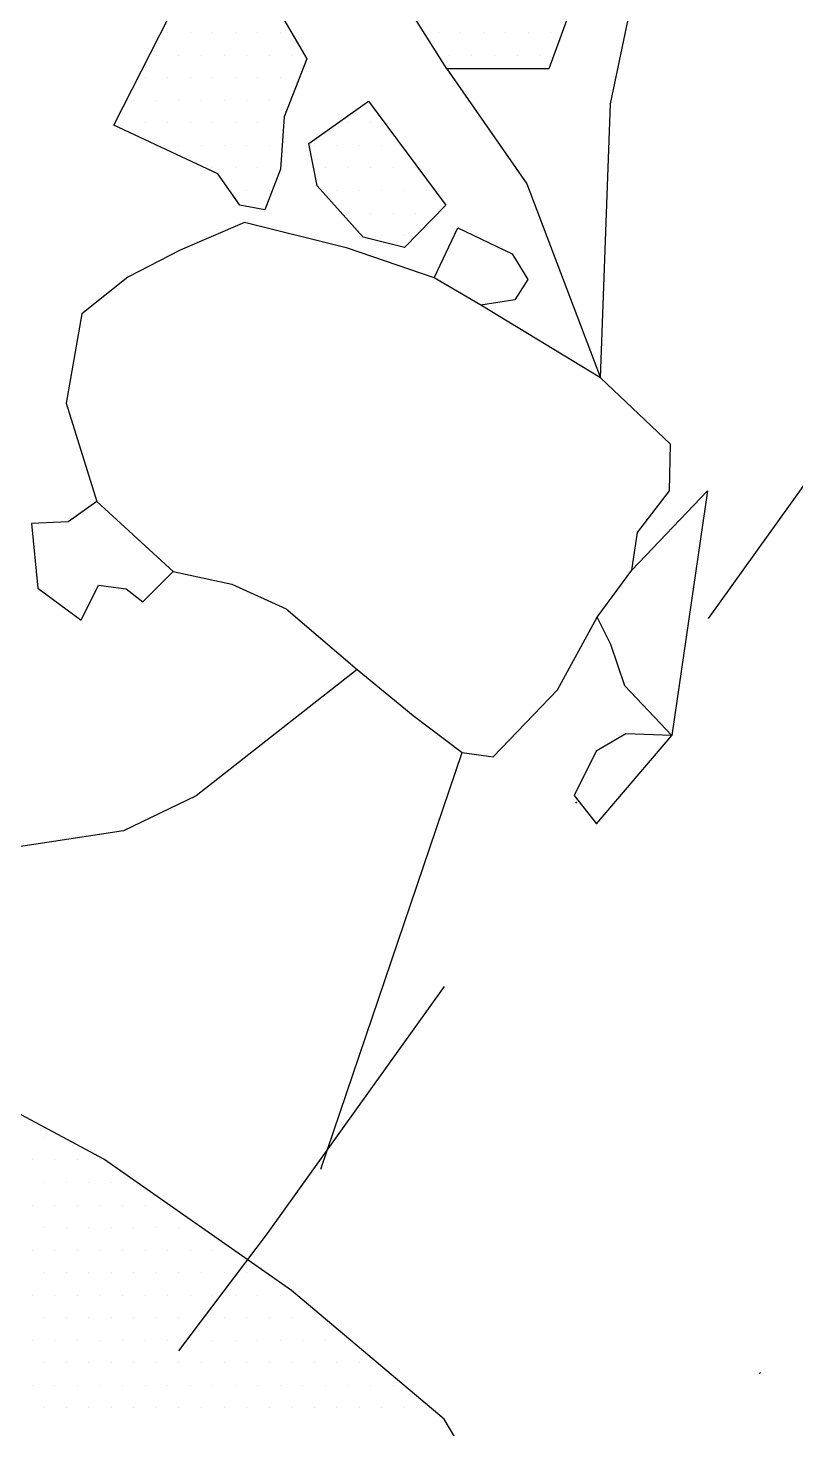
# Model space of a CAD drawing. Header units: metres. Extents: x -1264 to -948, y -1229 to -834.
# Drawn here: x -1105.9 to -1063.3, y -1068.7 to -991 of the extents above; entities that cross this region are included whole.
import ezdxf

# ---------------------------------------------------------------- set-up
doc = ezdxf.new("R2010")
doc.units = ezdxf.units.M
doc.header["$LTSCALE"] = 25
doc.header["$MEASUREMENT"] = 0
doc.linetypes.add('STRICHPUNKTX2', pattern=[2, 1, -0.5, 0, -0.5])
doc.layers.get('0').update_dxf_attribs({"linetype": 'CONTINUOUS'})
for name, color, linetype in [('BEFUND', 1, 'CONTINUOUS'), ('GRABUNGSGRENZE', 3, 'STRICHPUNKTX2'), ('STEINE', 4, 'CONTINUOUS'), ('STEINESCHRAFF', 4, 'CONTINUOUS')]:
    doc.layers.add(name, color=color, linetype=linetype)

# ---------------------------------------------------------------- blocks, each defined once
blk = doc.blocks.new('*X3')
at = {"color": 0}
for p, q in [((-1105, -1052.5), (-1105, -1052.5)), ((-1105.625, -1053.75), (-1105.625, -1053.75)), ((-1104.375, -1053.75), (-1104.375, -1053.75)), ((-1103.125, -1053.75), (-1103.125, -1053.75)), ((-1101.875, -1053.75), (-1101.875, -1053.75)), ((-1105, -1055), (-1105, -1055)), ((-1103.75, -1055), (-1103.75, -1055)), ((-1102.5, -1055), (-1102.5, -1055)), ((-1101.25, -1055), (-1101.25, -1055)), ((-1100, -1055), (-1100, -1055)), ((-1105.625, -1056.25), (-1105.625, -1056.25)), ((-1104.375, -1056.25), (-1104.375, -1056.25)), ((-1103.125, -1056.25), (-1103.125, -1056.25)), ((-1101.875, -1056.25), (-1101.875, -1056.25)), ((-1100.625, -1056.25), (-1100.625, -1056.25)), ((-1099.375, -1056.25), (-1099.375, -1056.25)), ((-1098.125, -1056.25), (-1098.125, -1056.25)), ((-1105, -1057.5), (-1105, -1057.5)), ((-1103.75, -1057.5), (-1103.75, -1057.5)), ((-1102.5, -1057.5), (-1102.5, -1057.5)), ((-1101.25, -1057.5), (-1101.25, -1057.5)), ((-1100, -1057.5), (-1100, -1057.5)), ((-1098.75, -1057.5), (-1098.75, -1057.5)), ((-1097.5, -1057.5), (-1097.5, -1057.5)), ((-1105.625, -1058.75), (-1105.625, -1058.75)), ((-1104.375, -1058.75), (-1104.375, -1058.75)), ((-1103.125, -1058.75), (-1103.125, -1058.75)), ((-1101.875, -1058.75), (-1101.875, -1058.75)), ((-1100.625, -1058.75), (-1100.625, -1058.75)), ((-1099.375, -1058.75), (-1099.375, -1058.75)), ((-1098.125, -1058.75), (-1098.125, -1058.75)), ((-1096.875, -1058.75), (-1096.875, -1058.75)), ((-1095.625, -1058.75), (-1095.625, -1058.75)), ((-1105, -1060), (-1105, -1060)), ((-1103.75, -1060), (-1103.75, -1060)), ((-1102.5, -1060), (-1102.5, -1060)), ((-1101.25, -1060), (-1101.25, -1060)), ((-1100, -1060), (-1100, -1060)), ((-1098.75, -1060), (-1098.75, -1060)), ((-1097.5, -1060), (-1097.5, -1060)), ((-1096.25, -1060), (-1096.25, -1060)), ((-1095, -1060), (-1095, -1060)), ((-1093.75, -1060), (-1093.75, -1060)), ((-1105.625, -1061.25), (-1105.625, -1061.25)), ((-1104.375, -1061.25), (-1104.375, -1061.25)), ((-1103.125, -1061.25), (-1103.125, -1061.25)), ((-1101.875, -1061.25), (-1101.875, -1061.25)), ((-1100.625, -1061.25), (-1100.625, -1061.25)), ((-1099.375, -1061.25), (-1099.375, -1061.25)), ((-1098.125, -1061.25), (-1098.125, -1061.25)), ((-1096.875, -1061.25), (-1096.875, -1061.25)), ((-1095.625, -1061.25), (-1095.625, -1061.25)), ((-1094.375, -1061.25), (-1094.375, -1061.25)), ((-1093.125, -1061.25), (-1093.125, -1061.25)), ((-1091.875, -1061.25), (-1091.875, -1061.25)), ((-1105, -1062.5), (-1105, -1062.5)), ((-1103.75, -1062.5), (-1103.75, -1062.5)), ((-1102.5, -1062.5), (-1102.5, -1062.5)), ((-1101.25, -1062.5), (-1101.25, -1062.5)), ((-1100, -1062.5), (-1100, -1062.5)), ((-1098.75, -1062.5), (-1098.75, -1062.5)), ((-1097.5, -1062.5), (-1097.5, -1062.5)), ((-1096.25, -1062.5), (-1096.25, -1062.5)), ((-1095, -1062.5), (-1095, -1062.5)), ((-1093.75, -1062.5), (-1093.75, -1062.5)), ((-1092.5, -1062.5), (-1092.5, -1062.5)), ((-1091.25, -1062.5), (-1091.25, -1062.5)), ((-1090, -1062.5), (-1090, -1062.5)), ((-1105.625, -1063.75), (-1105.625, -1063.75)), ((-1104.375, -1063.75), (-1104.375, -1063.75)), ((-1103.125, -1063.75), (-1103.125, -1063.75)), ((-1101.875, -1063.75), (-1101.875, -1063.75)), ((-1100.625, -1063.75), (-1100.625, -1063.75)), ((-1099.375, -1063.75), (-1099.375, -1063.75)), ((-1098.125, -1063.75), (-1098.125, -1063.75)), ((-1096.875, -1063.75), (-1096.875, -1063.75)), ((-1095.625, -1063.75), (-1095.625, -1063.75)), ((-1094.375, -1063.75), (-1094.375, -1063.75)), ((-1093.125, -1063.75), (-1093.125, -1063.75)), ((-1091.875, -1063.75), (-1091.875, -1063.75)), ((-1090.625, -1063.75), (-1090.625, -1063.75)), ((-1089.375, -1063.75), (-1089.375, -1063.75)), ((-1088.125, -1063.75), (-1088.125, -1063.75)), ((-1105, -1065), (-1105, -1065)), ((-1103.75, -1065), (-1103.75, -1065)), ((-1102.5, -1065), (-1102.5, -1065)), ((-1101.25, -1065), (-1101.25, -1065)), ((-1100, -1065), (-1100, -1065)), ((-1098.75, -1065), (-1098.75, -1065)), ((-1097.5, -1065), (-1097.5, -1065)), ((-1096.25, -1065), (-1096.25, -1065)), ((-1095, -1065), (-1095, -1065)), ((-1093.75, -1065), (-1093.75, -1065)), ((-1092.5, -1065), (-1092.5, -1065)), ((-1091.25, -1065), (-1091.25, -1065)), ((-1090, -1065), (-1090, -1065)), ((-1088.75, -1065), (-1088.75, -1065)), ((-1087.5, -1065), (-1087.5, -1065)), ((-1105.625, -1066.25), (-1105.625, -1066.25)), ((-1104.375, -1066.25), (-1104.375, -1066.25)), ((-1103.125, -1066.25), (-1103.125, -1066.25)), ((-1101.875, -1066.25), (-1101.875, -1066.25)), ((-1100.625, -1066.25), (-1100.625, -1066.25)), ((-1099.375, -1066.25), (-1099.375, -1066.25)), ((-1098.125, -1066.25), (-1098.125, -1066.25)), ((-1096.875, -1066.25), (-1096.875, -1066.25)), ((-1095.625, -1066.25), (-1095.625, -1066.25)), ((-1094.375, -1066.25), (-1094.375, -1066.25)), ((-1093.125, -1066.25), (-1093.125, -1066.25)), ((-1091.875, -1066.25), (-1091.875, -1066.25)), ((-1090.625, -1066.25), (-1090.625, -1066.25)), ((-1089.375, -1066.25), (-1089.375, -1066.25)), ((-1088.125, -1066.25), (-1088.125, -1066.25)), ((-1086.875, -1066.25), (-1086.875, -1066.25)), ((-1085.625, -1066.25), (-1085.625, -1066.25)), ((-1105, -1067.5), (-1105, -1067.5)), ((-1103.75, -1067.5), (-1103.75, -1067.5)), ((-1102.5, -1067.5), (-1102.5, -1067.5)), ((-1101.25, -1067.5), (-1101.25, -1067.5)), ((-1100, -1067.5), (-1100, -1067.5)), ((-1098.75, -1067.5), (-1098.75, -1067.5)), ((-1097.5, -1067.5), (-1097.5, -1067.5)), ((-1096.25, -1067.5), (-1096.25, -1067.5)), ((-1095, -1067.5), (-1095, -1067.5)), ((-1093.75, -1067.5), (-1093.75, -1067.5)), ((-1092.5, -1067.5), (-1092.5, -1067.5)), ((-1091.25, -1067.5), (-1091.25, -1067.5)), ((-1090, -1067.5), (-1090, -1067.5)), ((-1088.75, -1067.5), (-1088.75, -1067.5)), ((-1087.5, -1067.5), (-1087.5, -1067.5)), ((-1086.25, -1067.5), (-1086.25, -1067.5)), ((-1085, -1067.5), (-1085, -1067.5)), ((-1083.75, -1067.5), (-1083.75, -1067.5))]:
    blk.add_line(p, q, dxfattribs=at)
blk = doc.blocks.new('*X4')
at = {"color": 0}
for p, q in [((-1098.125, -991.25), (-1098.125, -991.25)), ((-1096.875, -991.25), (-1096.875, -991.25)), ((-1095.625, -991.25), (-1095.625, -991.25)), ((-1094.375, -991.25), (-1094.375, -991.25)), ((-1093.125, -991.25), (-1093.125, -991.25)), ((-1091.875, -991.25), (-1091.875, -991.25)), ((-1083.125, -991.25), (-1083.125, -991.25)), ((-1081.875, -991.25), (-1081.875, -991.25)), ((-1080.625, -991.25), (-1080.625, -991.25)), ((-1079.375, -991.25), (-1079.375, -991.25)), ((-1078.125, -991.25), (-1078.125, -991.25)), ((-1076.875, -991.25), (-1076.875, -991.25)), ((-1098.75, -992.5), (-1098.75, -992.5)), ((-1097.5, -992.5), (-1097.5, -992.5)), ((-1096.25, -992.5), (-1096.25, -992.5)), ((-1095, -992.5), (-1095, -992.5)), ((-1093.75, -992.5), (-1093.75, -992.5)), ((-1092.5, -992.5), (-1092.5, -992.5)), ((-1091.25, -992.5), (-1091.25, -992.5)), ((-1082.5, -992.5), (-1082.5, -992.5)), ((-1081.25, -992.5), (-1081.25, -992.5)), ((-1080, -992.5), (-1080, -992.5)), ((-1078.75, -992.5), (-1078.75, -992.5)), ((-1077.5, -992.5), (-1077.5, -992.5)), ((-1099.375, -993.75), (-1099.375, -993.75)), ((-1098.125, -993.75), (-1098.125, -993.75)), ((-1096.875, -993.75), (-1096.875, -993.75)), ((-1095.625, -993.75), (-1095.625, -993.75)), ((-1094.375, -993.75), (-1094.375, -993.75)), ((-1093.125, -993.75), (-1093.125, -993.75)), ((-1091.875, -993.75), (-1091.875, -993.75)), ((-1100, -995), (-1100, -995)), ((-1098.75, -995), (-1098.75, -995)), ((-1097.5, -995), (-1097.5, -995)), ((-1096.25, -995), (-1096.25, -995)), ((-1095, -995), (-1095, -995)), ((-1093.75, -995), (-1093.75, -995)), ((-1092.5, -995), (-1092.5, -995)), ((-1100.625, -996.25), (-1100.625, -996.25)), ((-1099.375, -996.25), (-1099.375, -996.25)), ((-1098.125, -996.25), (-1098.125, -996.25)), ((-1096.875, -996.25), (-1096.875, -996.25)), ((-1095.625, -996.25), (-1095.625, -996.25)), ((-1094.375, -996.25), (-1094.375, -996.25)), ((-1093.125, -996.25), (-1093.125, -996.25)), ((-1091.875, -996.25), (-1091.875, -996.25)), ((-1088.125, -996.25), (-1088.125, -996.25)), ((-1086.875, -996.25), (-1086.875, -996.25)), ((-1097.5, -997.5), (-1097.5, -997.5)), ((-1096.25, -997.5), (-1096.25, -997.5)), ((-1095, -997.5), (-1095, -997.5)), ((-1093.75, -997.5), (-1093.75, -997.5)), ((-1092.5, -997.5), (-1092.5, -997.5)), ((-1090, -997.5), (-1090, -997.5)), ((-1088.75, -997.5), (-1088.75, -997.5)), ((-1087.5, -997.5), (-1087.5, -997.5)), ((-1086.25, -997.5), (-1086.25, -997.5)), ((-1095.625, -998.75), (-1095.625, -998.75)), ((-1094.375, -998.75), (-1094.375, -998.75)), ((-1093.125, -998.75), (-1093.125, -998.75)), ((-1091.875, -998.75), (-1091.875, -998.75)), ((-1089.375, -998.75), (-1089.375, -998.75)), ((-1088.125, -998.75), (-1088.125, -998.75)), ((-1086.875, -998.75), (-1086.875, -998.75)), ((-1085.625, -998.75), (-1085.625, -998.75)), ((-1084.375, -998.75), (-1084.375, -998.75)), ((-1093.75, -1000), (-1093.75, -1000)), ((-1092.5, -1000), (-1092.5, -1000)), ((-1088.75, -1000), (-1088.75, -1000)), ((-1087.5, -1000), (-1087.5, -1000)), ((-1086.25, -1000), (-1086.25, -1000)), ((-1085, -1000), (-1085, -1000)), ((-1083.75, -1000), (-1083.75, -1000)), ((-1088.125, -1001.25), (-1088.125, -1001.25)), ((-1086.875, -1001.25), (-1086.875, -1001.25)), ((-1085.625, -1001.25), (-1085.625, -1001.25)), ((-1084.375, -1001.25), (-1084.375, -1001.25)), ((-1086.25, -1002.5), (-1086.25, -1002.5)), ((-1085, -1002.5), (-1085, -1002.5))]:
    blk.add_line(p, q, dxfattribs=at)

msp = doc.modelspace()

# ---------------------------------------------------------------- linework, layer by layer
at = {"layer": 'BEFUND'}
for points in [[(-1074.119, -1010.388), (-1073.571, -995.19), (-1068.541, -971.165), (-1050.086, -901.127)], [(-1082.65, -993.259), (-1078.208, -999.63), (-1074.119, -1010.388)], [(-1087.621, -1026.566), (-1096.54, -1033.56), (-1100.568, -1035.501), (-1111.633, -1037.193), (-1118.468, -1035.975), (-1128.825, -1031.648), (-1137.295, -1026.147)], [(-1089.638, -1054.26), (-1081.803, -1031.151)]]:
    msp.add_lwpolyline(points, dxfattribs=at)
at = {"layer": 'GRABUNGSGRENZE', "flags": 128}
msp.add_lwpolyline([(-1157.904, -1144.279), (-1092.594, -1057.833), (-1001.357, -930.616), (-980.796, -941.258), (-1076.662, -1082.299), (-1123.31, -1164.294)], dxfattribs=at)
at = {"layer": 'STEINE'}
for points in [[(-1087.113, -961.796), (-1082.12, -955.57), (-1077.119, -959.442), (-1073.343, -962.295), (-1071.197, -966.832), (-1069.002, -969.737), (-1068.541, -971.165), (-1073.173, -982.847), (-1076.989, -993.254), (-1082.65, -993.259), (-1086.787, -986.683), (-1091.942, -980.976), (-1096.535, -977.41), (-1093.276, -970.981), (-1087.113, -961.796)], [(-1101.11, -996.385), (-1096.527, -987.354), (-1095.098, -988.118), (-1092.956, -988.321), (-1090.403, -992.704), (-1091.675, -995.918), (-1091.877, -998.826), (-1092.742, -1001.07), (-1094.119, -1000.816), (-1095.344, -999.083), (-1101.11, -996.385)], [(-1087.284, -1002.596), (-1089.836, -999.742), (-1090.297, -997.396), (-1086.984, -995.048), (-1082.695, -1000.807), (-1084.988, -1003.155), (-1087.284, -1002.596)], [(-1070.24, -1014.057), (-1074.119, -1010.388), (-1080.753, -1006.364), (-1083.355, -1004.837), (-1088.15, -1003.208), (-1093.863, -1001.785), (-1097.432, -1003.318), (-1100.338, -1004.799), (-1102.886, -1006.841), (-1103.749, -1011.789), (-1102.062, -1017.245), (-1097.825, -1021.117), (-1094.561, -1021.829), (-1091.551, -1023.203), (-1087.621, -1026.566), (-1084.508, -1029.113), (-1081.803, -1031.151), (-1080.069, -1031.405), (-1076.502, -1027.679), (-1074.313, -1023.648), (-1072.377, -1021.045), (-1072.072, -1018.954), (-1070.289, -1016.658), (-1070.24, -1014.057)], [(-1083.355, -1004.837), (-1082.031, -1002.081), (-1079.021, -1003.507), (-1078.153, -1004.934), (-1078.866, -1006.057), (-1080.753, -1006.364)], [(-1072.377, -1021.045), (-1068.198, -1016.656), (-1070.176, -1030.224)], [(-1102.062, -1017.245), (-1103.642, -1018.368), (-1105.682, -1018.472), (-1105.322, -1022.041), (-1102.923, -1023.824), (-1101.956, -1021.886), (-1100.426, -1022.088), (-1099.507, -1022.802), (-1097.825, -1021.117)], [(-1070.176, -1030.224), (-1072.779, -1027.472), (-1073.546, -1025.177), (-1074.313, -1023.648)], [(-1070.176, -1030.224), (-1072.726, -1030.124), (-1074.358, -1031.094), (-1075.58, -1033.543), (-1074.354, -1035.123), (-1070.176, -1030.224)], [(-1133.25, -1045.83), (-1128.809, -1050.365), (-1123.647, -1063.774), (-1121.297, -1068.77), (-1120.376, -1072.441), (-1119.096, -1079.427), (-1116.899, -1083.556), (-1112.97, -1086.664), (-1111.338, -1087.02), (-1106.339, -1087.169), (-1099.047, -1086.857), (-1092.571, -1085.729), (-1087.674, -1086.439), (-1082.627, -1084.497), (-1077.376, -1081.484), (-1079.678, -1073.377), (-1082.793, -1068.127), (-1091.265, -1060.994), (-1101.675, -1053.709), (-1113.359, -1047.446), (-1122.796, -1044.75), (-1129.122, -1042.002), (-1132.13, -1042.922), (-1133.25, -1045.83)]]:
    msp.add_lwpolyline(points, dxfattribs=at)

# ---------------------------------------------------------------- block references
at = {"layer": 'STEINESCHRAFF'}
for name in ['*X4', '*X3']:
    msp.add_blockref(name, (0, 0), dxfattribs=at)

doc.saveas('drawing.dxf')
